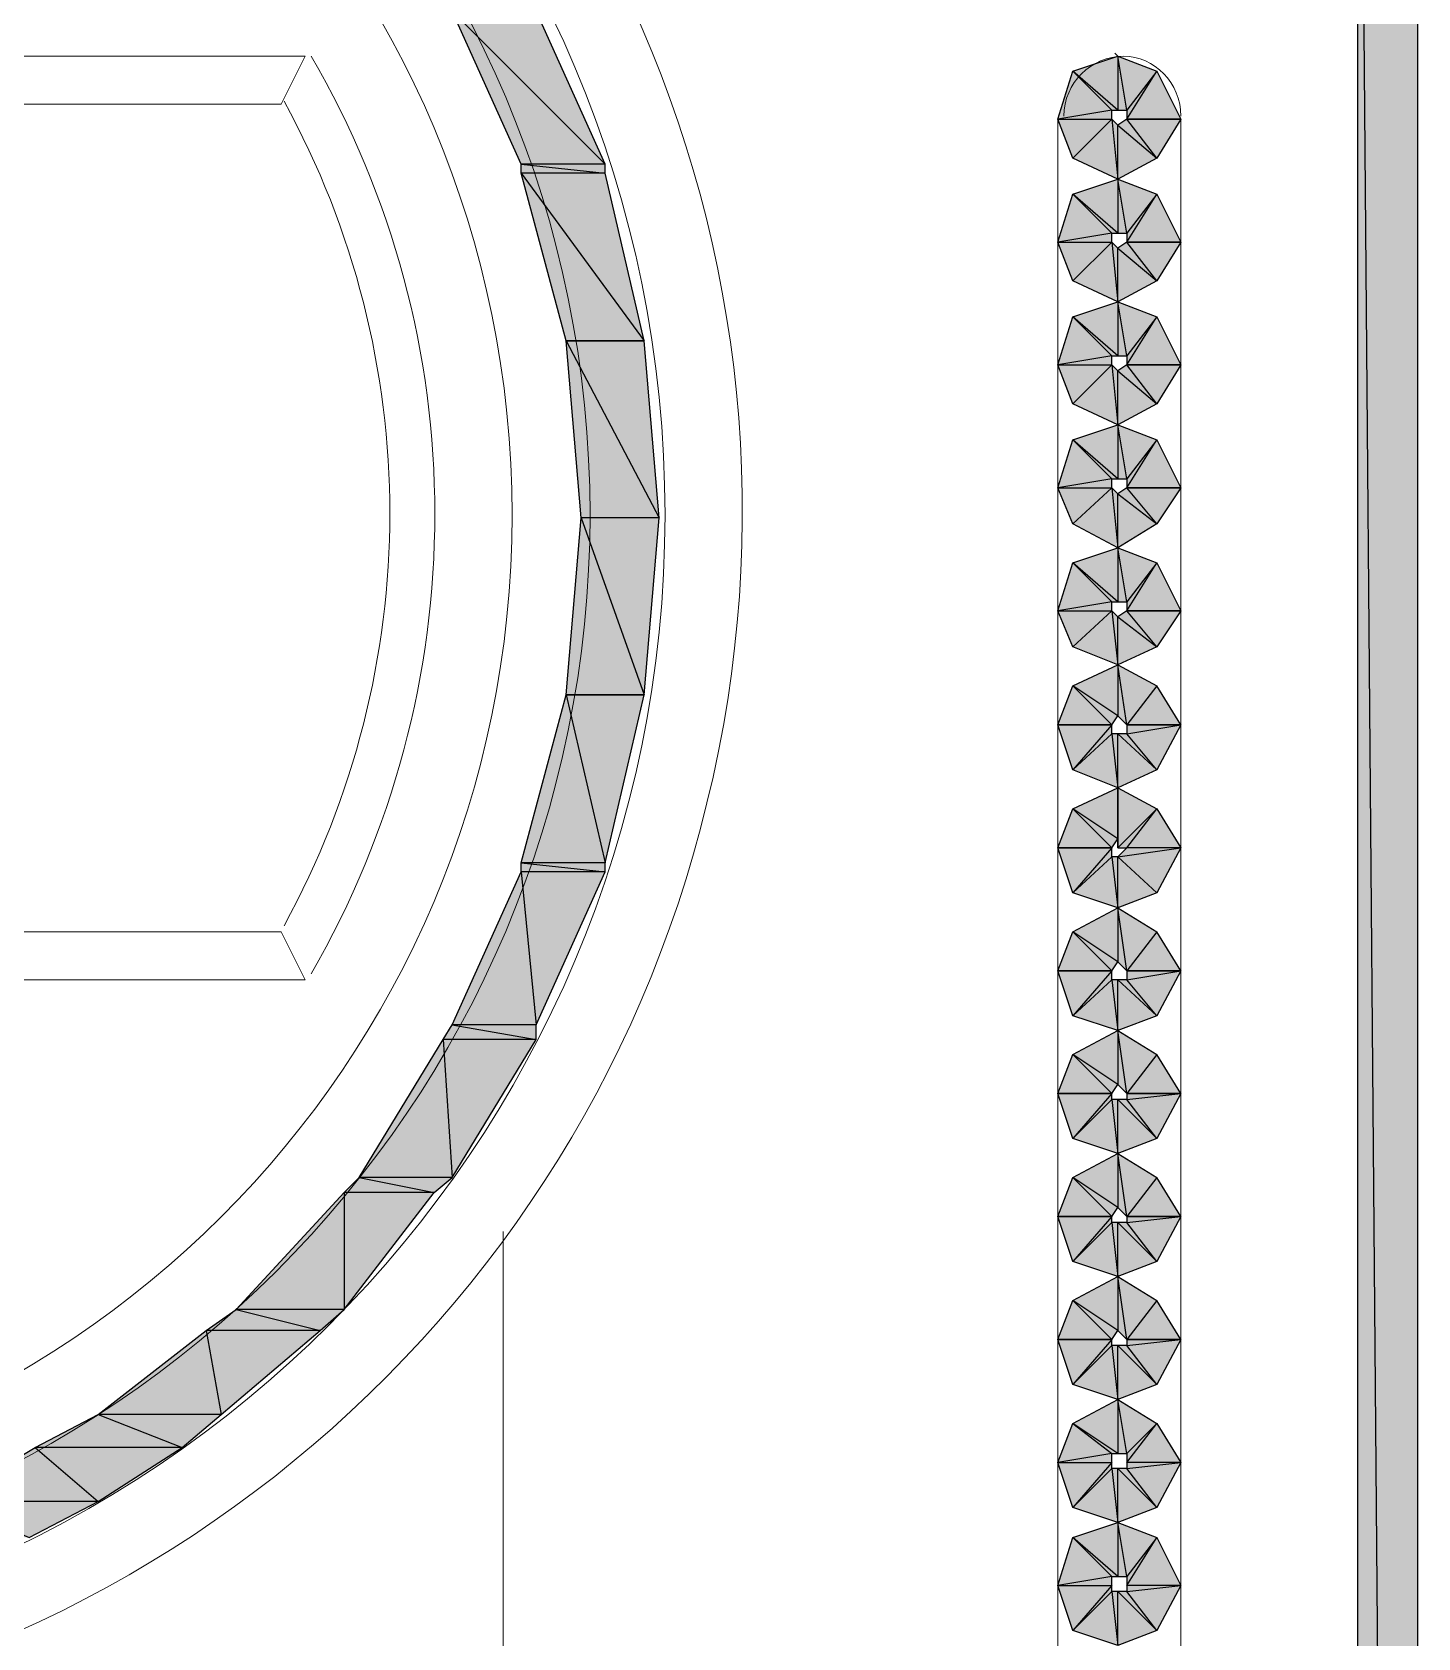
# Model space of a CAD drawing. Header units: millimetres. Extents: x 50 to 186, y -32 to 33.
# Drawn here: x 113.566 to 114.212, y -7.068 to -6.32 of the extents above; entities that cross this region are included whole.
import ezdxf

# ---------------------------------------------------------------- set-up
doc = ezdxf.new("R2010")
doc.units = ezdxf.units.MM
doc.layers.add('Prumada Eletrica', color=40, linetype='Continuous', lineweight=30)

msp = doc.modelspace()

# ---------------------------------------------------------------- hatches: boundary and pattern name
at = {"layer": 'Prumada Eletrica', "true_color": 0x000007}
h = msp.add_hatch(color=7, dxfattribs=at)
h.paths.add_polyline_path([(114.21171, -5.98433), (114.18378, -5.98433), (114.21171, -9.32817)])
h.paths.add_polyline_path([(114.18378, -5.98433), (114.21171, -9.32817), (114.18378, -9.32817)])
h = msp.add_hatch(color=7, dxfattribs=at)
h.paths.add_polyline_path([(113.80107, -6.30977), (113.76196, -6.30977), (113.83319, -6.38101)])
h.paths.add_polyline_path([(113.76196, -6.30977), (113.83319, -6.38101), (113.79408, -6.38101)])
h = msp.add_hatch(color=7, dxfattribs=at)
h.paths.add_polyline_path([(114.10137, -6.36006), (114.07623, -6.36006), (114.0902, -6.33771)])
h.paths.add_polyline_path([(114.07623, -6.36006), (114.0902, -6.33771), (114.07623, -6.35587)])
h.paths.add_polyline_path([(114.0902, -6.33771), (114.07623, -6.35587), (114.07204, -6.33073)])
h.paths.add_polyline_path([(114.07623, -6.35587), (114.07204, -6.33073), (114.07204, -6.35587)])
h.paths.add_polyline_path([(114.07204, -6.33073), (114.07204, -6.35587), (114.05109, -6.33771)])
h.paths.add_polyline_path([(114.07204, -6.35587), (114.05109, -6.33771), (114.06925, -6.35587)])
h.paths.add_polyline_path([(114.05109, -6.33771), (114.06925, -6.35587), (114.0441, -6.36006)])
h.paths.add_polyline_path([(114.06925, -6.35587), (114.0441, -6.36006), (114.06925, -6.36006)])
h.paths.add_polyline_path([(114.0441, -6.36006), (114.06925, -6.36006), (114.05109, -6.37822)])
h = msp.add_hatch(color=7, dxfattribs=at)
h.paths.add_polyline_path([(114.05109, -6.37822), (114.06925, -6.36006), (114.07204, -6.38799)])
h.paths.add_polyline_path([(114.06925, -6.36006), (114.07204, -6.38799), (114.07204, -6.36285)])
h.paths.add_polyline_path([(114.07204, -6.38799), (114.07204, -6.36285), (114.0902, -6.37822)])
h.paths.add_polyline_path([(114.07204, -6.36285), (114.0902, -6.37822), (114.07623, -6.36006)])
h.paths.add_polyline_path([(114.0902, -6.37822), (114.07623, -6.36006), (114.10137, -6.36006)])
h = msp.add_hatch(color=7, dxfattribs=at)
h.paths.add_polyline_path([(113.83319, -6.38101), (113.79408, -6.38101), (113.83319, -6.3852)])
h.paths.add_polyline_path([(113.79408, -6.38101), (113.83319, -6.3852), (113.79408, -6.3852)])
h = msp.add_hatch(color=7, dxfattribs=at)
h.paths.add_polyline_path([(113.83319, -6.3852), (113.79408, -6.3852), (113.85135, -6.46342)])
h.paths.add_polyline_path([(113.79408, -6.3852), (113.85135, -6.46342), (113.81504, -6.46342)])
h = msp.add_hatch(color=7, dxfattribs=at)
h.paths.add_polyline_path([(114.10137, -6.41732), (114.07623, -6.41732), (114.0902, -6.39498)])
h.paths.add_polyline_path([(114.07623, -6.41732), (114.0902, -6.39498), (114.07623, -6.41313)])
h.paths.add_polyline_path([(114.0902, -6.39498), (114.07623, -6.41313), (114.07204, -6.38799)])
h.paths.add_polyline_path([(114.07623, -6.41313), (114.07204, -6.38799), (114.07204, -6.41313)])
h.paths.add_polyline_path([(114.07204, -6.38799), (114.07204, -6.41313), (114.05109, -6.39498)])
h.paths.add_polyline_path([(114.07204, -6.41313), (114.05109, -6.39498), (114.06925, -6.41313)])
h.paths.add_polyline_path([(114.05109, -6.39498), (114.06925, -6.41313), (114.0441, -6.41732)])
h.paths.add_polyline_path([(114.06925, -6.41313), (114.0441, -6.41732), (114.06925, -6.41732)])
h.paths.add_polyline_path([(114.0441, -6.41732), (114.06925, -6.41732), (114.05109, -6.43548)])
h = msp.add_hatch(color=7, dxfattribs=at)
h.paths.add_polyline_path([(114.05109, -6.43548), (114.06925, -6.41732), (114.07204, -6.44526)])
h.paths.add_polyline_path([(114.06925, -6.41732), (114.07204, -6.44526), (114.07204, -6.42012)])
h.paths.add_polyline_path([(114.07204, -6.44526), (114.07204, -6.42012), (114.0902, -6.43548)])
h.paths.add_polyline_path([(114.07204, -6.42012), (114.0902, -6.43548), (114.07623, -6.41732)])
h.paths.add_polyline_path([(114.0902, -6.43548), (114.07623, -6.41732), (114.10137, -6.41732)])
h = msp.add_hatch(color=7, dxfattribs=at)
h.paths.add_polyline_path([(114.10137, -6.47459), (114.07623, -6.47459), (114.0902, -6.45224)])
h.paths.add_polyline_path([(114.07623, -6.47459), (114.0902, -6.45224), (114.07623, -6.4704)])
h.paths.add_polyline_path([(114.0902, -6.45224), (114.07623, -6.4704), (114.07204, -6.44526)])
h.paths.add_polyline_path([(114.07623, -6.4704), (114.07204, -6.44526), (114.07204, -6.4704)])
h.paths.add_polyline_path([(114.07204, -6.44526), (114.07204, -6.4704), (114.05109, -6.45224)])
h.paths.add_polyline_path([(114.07204, -6.4704), (114.05109, -6.45224), (114.06925, -6.4704)])
h.paths.add_polyline_path([(114.05109, -6.45224), (114.06925, -6.4704), (114.0441, -6.47459)])
h.paths.add_polyline_path([(114.06925, -6.4704), (114.0441, -6.47459), (114.06925, -6.47459)])
h.paths.add_polyline_path([(114.0441, -6.47459), (114.06925, -6.47459), (114.05109, -6.49275)])
h = msp.add_hatch(color=7, dxfattribs=at)
h.paths.add_polyline_path([(113.81504, -6.46342), (113.85135, -6.46342), (113.84995, -6.46342)])
h.paths.add_polyline_path([(113.85135, -6.46342), (113.84995, -6.46342), (113.81504, -6.46342)])
h = msp.add_hatch(color=7, dxfattribs=at)
h.paths.add_polyline_path([(113.85135, -6.46342), (113.81504, -6.46342), (113.85833, -6.54583)])
h.paths.add_polyline_path([(113.81504, -6.46342), (113.85833, -6.54583), (113.82202, -6.54583)])
h = msp.add_hatch(color=7, dxfattribs=at)
h.paths.add_polyline_path([(114.05109, -6.49275), (114.06925, -6.47459), (114.07204, -6.50253)])
h.paths.add_polyline_path([(114.06925, -6.47459), (114.07204, -6.50253), (114.07204, -6.47739)])
h.paths.add_polyline_path([(114.07204, -6.50253), (114.07204, -6.47739), (114.0902, -6.49275)])
h.paths.add_polyline_path([(114.07204, -6.47739), (114.0902, -6.49275), (114.07623, -6.47459)])
h.paths.add_polyline_path([(114.0902, -6.49275), (114.07623, -6.47459), (114.10137, -6.47459)])
h = msp.add_hatch(color=7, dxfattribs=at)
h.paths.add_polyline_path([(114.10137, -6.53186), (114.07623, -6.53186), (114.0902, -6.50951)])
h.paths.add_polyline_path([(114.07623, -6.53186), (114.0902, -6.50951), (114.07623, -6.52767)])
h.paths.add_polyline_path([(114.0902, -6.50951), (114.07623, -6.52767), (114.07204, -6.50253)])
h.paths.add_polyline_path([(114.07623, -6.52767), (114.07204, -6.50253), (114.07204, -6.52767)])
h.paths.add_polyline_path([(114.07204, -6.50253), (114.07204, -6.52767), (114.05109, -6.50951)])
h.paths.add_polyline_path([(114.07204, -6.52767), (114.05109, -6.50951), (114.06925, -6.52767)])
h.paths.add_polyline_path([(114.05109, -6.50951), (114.06925, -6.52767), (114.0441, -6.53186)])
h.paths.add_polyline_path([(114.06925, -6.52767), (114.0441, -6.53186), (114.06925, -6.53186)])
h.paths.add_polyline_path([(114.0441, -6.53186), (114.06925, -6.53186), (114.05109, -6.54862)])
h = msp.add_hatch(color=7, dxfattribs=at)
h.paths.add_polyline_path([(114.05109, -6.54862), (114.06925, -6.53186), (114.07204, -6.55979)])
h.paths.add_polyline_path([(114.06925, -6.53186), (114.07204, -6.55979), (114.07204, -6.53465)])
h.paths.add_polyline_path([(114.07204, -6.55979), (114.07204, -6.53465), (114.0902, -6.54862)])
h.paths.add_polyline_path([(114.07204, -6.53465), (114.0902, -6.54862), (114.07623, -6.53186)])
h.paths.add_polyline_path([(114.0902, -6.54862), (114.07623, -6.53186), (114.10137, -6.53186)])
h = msp.add_hatch(color=7, dxfattribs=at)
h.paths.add_polyline_path([(113.85833, -6.54583), (113.82202, -6.54583), (113.85135, -6.62823)])
h.paths.add_polyline_path([(113.82202, -6.54583), (113.85135, -6.62823), (113.81504, -6.62823)])
h = msp.add_hatch(color=7, dxfattribs=at)
h.paths.add_polyline_path([(114.10137, -6.58913), (114.07623, -6.58913), (114.0902, -6.56678)])
h.paths.add_polyline_path([(114.07623, -6.58913), (114.0902, -6.56678), (114.07623, -6.58494)])
h.paths.add_polyline_path([(114.0902, -6.56678), (114.07623, -6.58494), (114.07204, -6.55979)])
h.paths.add_polyline_path([(114.07623, -6.58494), (114.07204, -6.55979), (114.07204, -6.58494)])
h.paths.add_polyline_path([(114.07204, -6.55979), (114.07204, -6.58494), (114.05109, -6.56678)])
h.paths.add_polyline_path([(114.07204, -6.58494), (114.05109, -6.56678), (114.06925, -6.58494)])
h.paths.add_polyline_path([(114.05109, -6.56678), (114.06925, -6.58494), (114.0441, -6.58913)])
h.paths.add_polyline_path([(114.06925, -6.58494), (114.0441, -6.58913), (114.06925, -6.58913)])
h.paths.add_polyline_path([(114.0441, -6.58913), (114.06925, -6.58913), (114.05109, -6.60589)])
h = msp.add_hatch(color=7, dxfattribs=at)
h.paths.add_polyline_path([(114.05109, -6.60589), (114.06925, -6.58913), (114.07204, -6.61427)])
h.paths.add_polyline_path([(114.06925, -6.58913), (114.07204, -6.61427), (114.07204, -6.59192)])
h.paths.add_polyline_path([(114.07204, -6.61427), (114.07204, -6.59192), (114.0902, -6.60589)])
h.paths.add_polyline_path([(114.07204, -6.59192), (114.0902, -6.60589), (114.07623, -6.58913)])
h.paths.add_polyline_path([(114.0902, -6.60589), (114.07623, -6.58913), (114.10137, -6.58913)])
h = msp.add_hatch(color=7, dxfattribs=at)
h.paths.add_polyline_path([(114.10137, -6.6422), (114.0902, -6.62404), (114.07623, -6.6422)])
h.paths.add_polyline_path([(114.0902, -6.62404), (114.07623, -6.6422), (114.07204, -6.61427)])
h.paths.add_polyline_path([(114.07623, -6.6422), (114.07204, -6.61427), (114.07204, -6.63801)])
h.paths.add_polyline_path([(114.07204, -6.61427), (114.07204, -6.63801), (114.05109, -6.62404)])
h.paths.add_polyline_path([(114.07204, -6.63801), (114.05109, -6.62404), (114.06925, -6.6422)])
h.paths.add_polyline_path([(114.05109, -6.62404), (114.06925, -6.6422), (114.0441, -6.6422)])
h = msp.add_hatch(color=7, dxfattribs=at)
h.paths.add_polyline_path([(113.85135, -6.62823), (113.81504, -6.62823), (113.83319, -6.70645)])
h.paths.add_polyline_path([(113.81504, -6.62823), (113.83319, -6.70645), (113.79408, -6.70645)])
h = msp.add_hatch(color=7, dxfattribs=at)
h.paths.add_polyline_path([(113.81504, -6.62823), (113.85135, -6.62823), (113.84995, -6.62823)])
h.paths.add_polyline_path([(113.85135, -6.62823), (113.84995, -6.62823), (113.81504, -6.62823)])
h = msp.add_hatch(color=7, dxfattribs=at)
h.paths.add_polyline_path([(114.0441, -6.6422), (114.06925, -6.6422), (114.05109, -6.66315)])
h.paths.add_polyline_path([(114.06925, -6.6422), (114.05109, -6.66315), (114.06925, -6.64639)])
h.paths.add_polyline_path([(114.05109, -6.66315), (114.06925, -6.64639), (114.07204, -6.67153)])
h.paths.add_polyline_path([(114.06925, -6.64639), (114.07204, -6.67153), (114.07204, -6.64639)])
h.paths.add_polyline_path([(114.07204, -6.67153), (114.07204, -6.64639), (114.0902, -6.66315)])
h.paths.add_polyline_path([(114.07204, -6.64639), (114.0902, -6.66315), (114.07623, -6.64639)])
h.paths.add_polyline_path([(114.0902, -6.66315), (114.07623, -6.64639), (114.10137, -6.6422)])
h.paths.add_polyline_path([(114.07623, -6.64639), (114.10137, -6.6422), (114.07623, -6.6422)])
h = msp.add_hatch(color=7, dxfattribs=at)
h.paths.add_polyline_path([(114.10137, -6.69947), (114.07623, -6.69947), (114.0902, -6.68131)])
h.paths.add_polyline_path([(114.07623, -6.69947), (114.0902, -6.68131), (114.07204, -6.69947)])
h.paths.add_polyline_path([(114.0902, -6.68131), (114.07204, -6.69947), (114.07204, -6.67153)])
h.paths.add_polyline_path([(114.07204, -6.69947), (114.07204, -6.67153), (114.07204, -6.69528)])
h.paths.add_polyline_path([(114.07204, -6.67153), (114.07204, -6.69528), (114.05109, -6.68131)])
h.paths.add_polyline_path([(114.07204, -6.69528), (114.05109, -6.68131), (114.06925, -6.69947)])
h.paths.add_polyline_path([(114.05109, -6.68131), (114.06925, -6.69947), (114.0441, -6.69947)])
h = msp.add_hatch(color=7, dxfattribs=at)
h.paths.add_polyline_path([(114.0441, -6.69947), (114.06925, -6.69947), (114.05109, -6.72042)])
h.paths.add_polyline_path([(114.06925, -6.69947), (114.05109, -6.72042), (114.06925, -6.70366)])
h.paths.add_polyline_path([(114.05109, -6.72042), (114.06925, -6.70366), (114.07204, -6.7274)])
h.paths.add_polyline_path([(114.06925, -6.70366), (114.07204, -6.7274), (114.07204, -6.70366)])
h.paths.add_polyline_path([(114.07204, -6.7274), (114.07204, -6.70366), (114.0902, -6.72042)])
h = msp.add_hatch(color=7, dxfattribs=at)
h.paths.add_polyline_path([(114.0902, -6.72042), (114.07204, -6.70366), (114.10137, -6.69947)])
h.paths.add_polyline_path([(114.07204, -6.70366), (114.10137, -6.69947), (114.07623, -6.69947)])
h = msp.add_hatch(color=7, dxfattribs=at)
h.paths.add_polyline_path([(113.83319, -6.70645), (113.79408, -6.70645), (113.83319, -6.71064)])
h.paths.add_polyline_path([(113.79408, -6.70645), (113.83319, -6.71064), (113.79408, -6.71064)])
h = msp.add_hatch(color=7, dxfattribs=at)
h.paths.add_polyline_path([(113.83319, -6.71064), (113.79408, -6.71064), (113.80107, -6.78188)])
h.paths.add_polyline_path([(113.79408, -6.71064), (113.80107, -6.78188), (113.76196, -6.78188)])
h = msp.add_hatch(color=7, dxfattribs=at)
h.paths.add_polyline_path([(114.10137, -6.75674), (114.0902, -6.73858), (114.07623, -6.75674)])
h.paths.add_polyline_path([(114.0902, -6.73858), (114.07623, -6.75674), (114.07204, -6.7274)])
h.paths.add_polyline_path([(114.07623, -6.75674), (114.07204, -6.7274), (114.07204, -6.75255)])
h.paths.add_polyline_path([(114.07204, -6.7274), (114.07204, -6.75255), (114.05109, -6.73858)])
h.paths.add_polyline_path([(114.07204, -6.75255), (114.05109, -6.73858), (114.06925, -6.75674)])
h.paths.add_polyline_path([(114.05109, -6.73858), (114.06925, -6.75674), (114.0441, -6.75674)])
h = msp.add_hatch(color=7, dxfattribs=at)
h.paths.add_polyline_path([(114.0441, -6.75674), (114.06925, -6.75674), (114.05109, -6.77769)])
h.paths.add_polyline_path([(114.06925, -6.75674), (114.05109, -6.77769), (114.06925, -6.76093)])
h.paths.add_polyline_path([(114.05109, -6.77769), (114.06925, -6.76093), (114.07204, -6.78467)])
h.paths.add_polyline_path([(114.06925, -6.76093), (114.07204, -6.78467), (114.07204, -6.76093)])
h.paths.add_polyline_path([(114.07204, -6.78467), (114.07204, -6.76093), (114.0902, -6.77769)])
h.paths.add_polyline_path([(114.07204, -6.76093), (114.0902, -6.77769), (114.07623, -6.76093)])
h.paths.add_polyline_path([(114.0902, -6.77769), (114.07623, -6.76093), (114.10137, -6.75674)])
h.paths.add_polyline_path([(114.07623, -6.76093), (114.10137, -6.75674), (114.07623, -6.75674)])
h = msp.add_hatch(color=7, dxfattribs=at)
h.paths.add_polyline_path([(113.80107, -6.78188), (113.76196, -6.78188), (113.80107, -6.78886)])
h.paths.add_polyline_path([(113.76196, -6.78188), (113.80107, -6.78886), (113.75777, -6.78886)])
h = msp.add_hatch(color=7, dxfattribs=at)
h.paths.add_polyline_path([(113.80107, -6.78886), (113.75777, -6.78886), (113.76196, -6.85311)])
h.paths.add_polyline_path([(113.75777, -6.78886), (113.76196, -6.85311), (113.71866, -6.85311)])
h = msp.add_hatch(color=7, dxfattribs=at)
h.paths.add_polyline_path([(114.10137, -6.814), (114.0902, -6.79585), (114.07623, -6.814)])
h.paths.add_polyline_path([(114.0902, -6.79585), (114.07623, -6.814), (114.07204, -6.78467)])
h.paths.add_polyline_path([(114.07623, -6.814), (114.07204, -6.78467), (114.07204, -6.80981)])
h.paths.add_polyline_path([(114.07204, -6.78467), (114.07204, -6.80981), (114.05109, -6.79585)])
h.paths.add_polyline_path([(114.07204, -6.80981), (114.05109, -6.79585), (114.06925, -6.814)])
h.paths.add_polyline_path([(114.05109, -6.79585), (114.06925, -6.814), (114.0441, -6.814)])
h = msp.add_hatch(color=7, dxfattribs=at)
h.paths.add_polyline_path([(114.0441, -6.814), (114.06925, -6.814), (114.05109, -6.83496)])
h.paths.add_polyline_path([(114.06925, -6.814), (114.05109, -6.83496), (114.06925, -6.8168)])
h.paths.add_polyline_path([(114.05109, -6.83496), (114.06925, -6.8168), (114.07204, -6.84194)])
h.paths.add_polyline_path([(114.06925, -6.8168), (114.07204, -6.84194), (114.07204, -6.8168)])
h.paths.add_polyline_path([(114.07204, -6.84194), (114.07204, -6.8168), (114.0902, -6.83496)])
h.paths.add_polyline_path([(114.07204, -6.8168), (114.0902, -6.83496), (114.07623, -6.8168)])
h.paths.add_polyline_path([(114.0902, -6.83496), (114.07623, -6.8168), (114.10137, -6.814)])
h.paths.add_polyline_path([(114.07623, -6.8168), (114.10137, -6.814), (114.07623, -6.814)])
h = msp.add_hatch(color=7, dxfattribs=at)
h.paths.add_polyline_path([(114.10137, -6.87127), (114.0902, -6.85311), (114.07623, -6.87127)])
h.paths.add_polyline_path([(114.0902, -6.85311), (114.07623, -6.87127), (114.07204, -6.84194)])
h.paths.add_polyline_path([(114.07623, -6.87127), (114.07204, -6.84194), (114.07204, -6.86708)])
h.paths.add_polyline_path([(114.07204, -6.84194), (114.07204, -6.86708), (114.05109, -6.85311)])
h.paths.add_polyline_path([(114.07204, -6.86708), (114.05109, -6.85311), (114.06925, -6.87127)])
h.paths.add_polyline_path([(114.05109, -6.85311), (114.06925, -6.87127), (114.0441, -6.87127)])
h = msp.add_hatch(color=7, dxfattribs=at)
h.paths.add_polyline_path([(113.76196, -6.85311), (113.71866, -6.85311), (113.75358, -6.8601)])
h.paths.add_polyline_path([(113.71866, -6.85311), (113.75358, -6.8601), (113.71168, -6.8601)])
h = msp.add_hatch(color=7, dxfattribs=at)
h.paths.add_polyline_path([(113.75358, -6.8601), (113.71168, -6.8601), (113.71168, -6.91457)])
h.paths.add_polyline_path([(113.71168, -6.8601), (113.71168, -6.91457), (113.66139, -6.91457)])
h = msp.add_hatch(color=7, dxfattribs=at)
h.paths.add_polyline_path([(114.0441, -6.87127), (114.06925, -6.87127), (114.05109, -6.89222)])
h.paths.add_polyline_path([(114.06925, -6.87127), (114.05109, -6.89222), (114.06925, -6.87406)])
h.paths.add_polyline_path([(114.05109, -6.89222), (114.06925, -6.87406), (114.07204, -6.89921)])
h.paths.add_polyline_path([(114.06925, -6.87406), (114.07204, -6.89921), (114.07204, -6.87406)])
h.paths.add_polyline_path([(114.07204, -6.89921), (114.07204, -6.87406), (114.0902, -6.89222)])
h.paths.add_polyline_path([(114.07204, -6.87406), (114.0902, -6.89222), (114.07623, -6.87406)])
h.paths.add_polyline_path([(114.0902, -6.89222), (114.07623, -6.87406), (114.10137, -6.87127)])
h.paths.add_polyline_path([(114.07623, -6.87406), (114.10137, -6.87127), (114.07623, -6.87127)])
h = msp.add_hatch(color=7, dxfattribs=at)
h.paths.add_polyline_path([(114.10137, -6.92854), (114.0902, -6.91038), (114.07623, -6.92854)])
h.paths.add_polyline_path([(114.0902, -6.91038), (114.07623, -6.92854), (114.07204, -6.89921)])
h.paths.add_polyline_path([(114.07623, -6.92854), (114.07204, -6.89921), (114.07204, -6.92435)])
h.paths.add_polyline_path([(114.07204, -6.89921), (114.07204, -6.92435), (114.05109, -6.91038)])
h.paths.add_polyline_path([(114.07204, -6.92435), (114.05109, -6.91038), (114.06925, -6.92854)])
h.paths.add_polyline_path([(114.05109, -6.91038), (114.06925, -6.92854), (114.0441, -6.92854)])
h = msp.add_hatch(color=7, dxfattribs=at)
h.paths.add_polyline_path([(113.71168, -6.91457), (113.66139, -6.91457), (113.7005, -6.92435)])
h.paths.add_polyline_path([(113.66139, -6.91457), (113.7005, -6.92435), (113.64742, -6.92435)])
h = msp.add_hatch(color=7, dxfattribs=at)
h.paths.add_polyline_path([(113.7005, -6.92435), (113.64742, -6.92435), (113.65441, -6.96346)])
h.paths.add_polyline_path([(113.64742, -6.92435), (113.65441, -6.96346), (113.59714, -6.96346)])
h = msp.add_hatch(color=7, dxfattribs=at)
h.paths.add_polyline_path([(114.0441, -6.92854), (114.06925, -6.92854), (114.05109, -6.94949)])
h.paths.add_polyline_path([(114.06925, -6.92854), (114.05109, -6.94949), (114.06925, -6.93133)])
h.paths.add_polyline_path([(114.05109, -6.94949), (114.06925, -6.93133), (114.07204, -6.95647)])
h.paths.add_polyline_path([(114.06925, -6.93133), (114.07204, -6.95647), (114.07204, -6.93133)])
h.paths.add_polyline_path([(114.07204, -6.95647), (114.07204, -6.93133), (114.0902, -6.94949)])
h.paths.add_polyline_path([(114.07204, -6.93133), (114.0902, -6.94949), (114.07623, -6.93133)])
h.paths.add_polyline_path([(114.0902, -6.94949), (114.07623, -6.93133), (114.10137, -6.92854)])
h.paths.add_polyline_path([(114.07623, -6.93133), (114.10137, -6.92854), (114.07623, -6.92854)])
h = msp.add_hatch(color=7, dxfattribs=at)
h.paths.add_polyline_path([(113.65441, -6.96346), (113.59714, -6.96346), (113.63625, -6.97882)])
h.paths.add_polyline_path([(113.59714, -6.96346), (113.63625, -6.97882), (113.56781, -6.97882)])
h = msp.add_hatch(color=7, dxfattribs=at)
h.paths.add_polyline_path([(114.0902, -7.00676), (114.07623, -6.9886), (114.10137, -6.98581)])
h.paths.add_polyline_path([(114.07623, -6.9886), (114.10137, -6.98581), (114.07623, -6.98581)])
h.paths.add_polyline_path([(114.10137, -6.98581), (114.07623, -6.98581), (114.0902, -6.96765)])
h.paths.add_polyline_path([(114.07623, -6.98581), (114.0902, -6.96765), (114.07623, -6.98161)])
h.paths.add_polyline_path([(114.0902, -6.96765), (114.07623, -6.98161), (114.07204, -6.95647)])
h.paths.add_polyline_path([(114.07623, -6.98161), (114.07204, -6.95647), (114.07204, -6.98161)])
h.paths.add_polyline_path([(114.07204, -6.95647), (114.07204, -6.98161), (114.05109, -6.96765)])
h.paths.add_polyline_path([(114.07204, -6.98161), (114.05109, -6.96765), (114.06925, -6.98161)])
h.paths.add_polyline_path([(114.05109, -6.96765), (114.06925, -6.98161), (114.0441, -6.98581)])
h.paths.add_polyline_path([(114.06925, -6.98161), (114.0441, -6.98581), (114.06925, -6.98581)])
h.paths.add_polyline_path([(114.0441, -6.98581), (114.06925, -6.98581), (114.05109, -7.00676)])
h.paths.add_polyline_path([(114.06925, -6.98581), (114.05109, -7.00676), (114.06925, -6.9886)])
h.paths.add_polyline_path([(114.05109, -7.00676), (114.06925, -6.9886), (114.07204, -7.01374)])
h.paths.add_polyline_path([(114.06925, -6.9886), (114.07204, -7.01374), (114.07204, -6.9886)])
h.paths.add_polyline_path([(114.07204, -7.01374), (114.07204, -6.9886), (114.0902, -7.00676)])
h.paths.add_polyline_path([(114.07204, -6.9886), (114.0902, -7.00676), (114.07623, -6.9886)])
h = msp.add_hatch(color=7, dxfattribs=at)
h.paths.add_polyline_path([(113.63625, -6.97882), (113.56781, -6.97882), (113.59714, -7.00396)])
h.paths.add_polyline_path([(113.56781, -6.97882), (113.59714, -7.00396), (113.52591, -7.00396)])
h = msp.add_hatch(color=7, dxfattribs=at)
h.paths.add_polyline_path([(113.59714, -7.00396), (113.52591, -7.00396), (113.56502, -7.02072)])
h.paths.add_polyline_path([(113.52591, -7.00396), (113.56502, -7.02072), (113.46864, -7.02072)])
h = msp.add_hatch(color=7, dxfattribs=at)
h.paths.add_polyline_path([(114.0902, -7.06402), (114.07623, -7.04587), (114.10137, -7.04307)])
h.paths.add_polyline_path([(114.07623, -7.04587), (114.10137, -7.04307), (114.07623, -7.04307)])
h.paths.add_polyline_path([(114.10137, -7.04307), (114.07623, -7.04307), (114.0902, -7.02072)])
h.paths.add_polyline_path([(114.07623, -7.04307), (114.0902, -7.02072), (114.07623, -7.03888)])
h.paths.add_polyline_path([(114.0902, -7.02072), (114.07623, -7.03888), (114.07204, -7.01374)])
h.paths.add_polyline_path([(114.07623, -7.03888), (114.07204, -7.01374), (114.07204, -7.03888)])
h.paths.add_polyline_path([(114.07204, -7.01374), (114.07204, -7.03888), (114.05109, -7.02072)])
h.paths.add_polyline_path([(114.07204, -7.03888), (114.05109, -7.02072), (114.06925, -7.03888)])
h.paths.add_polyline_path([(114.05109, -7.02072), (114.06925, -7.03888), (114.0441, -7.04307)])
h.paths.add_polyline_path([(114.06925, -7.03888), (114.0441, -7.04307), (114.06925, -7.04307)])
h.paths.add_polyline_path([(114.0441, -7.04307), (114.06925, -7.04307), (114.05109, -7.06402)])
h.paths.add_polyline_path([(114.06925, -7.04307), (114.05109, -7.06402), (114.06925, -7.04587)])
h.paths.add_polyline_path([(114.05109, -7.06402), (114.06925, -7.04587), (114.07204, -7.07101)])
h.paths.add_polyline_path([(114.06925, -7.04587), (114.07204, -7.07101), (114.07204, -7.04587)])
h.paths.add_polyline_path([(114.07204, -7.07101), (114.07204, -7.04587), (114.0902, -7.06402)])
h.paths.add_polyline_path([(114.07204, -7.04587), (114.0902, -7.06402), (114.07623, -7.04587)])

# ---------------------------------------------------------------- linework, layer by layer
at = {"layer": 'Prumada Eletrica', "color": 7, "linetype": 'Continuous', "lineweight": 20, "true_color": 0x000007}
for points in [[(112.46297, -5.76224), (114.18378, -5.76224), (114.18378, -9.32817), (112.45599, -9.32817), (112.45459, -9.32677), (112.39174, -9.32817)], [(114.18378, -9.32817), (114.21171, -9.32817), (114.21171, -5.98433)], [(112.95324, -6.33073), (113.69352, -6.33073), (113.69352, -6.33073)], [(113.68234, -6.35307), (113.69352, -6.33073), (113.69352, -6.33073)], [(114.07204, -6.33073), (114.07064, -6.32933), (114.07064, -6.32933)], [(112.96441, -6.35307), (113.68234, -6.35307), (113.68234, -6.35307)], [(114.0441, -6.36006), (114.0441, -7.26795), (114.0441, -7.26795)], [(114.10137, -7.26795), (114.10137, -6.36006), (114.10137, -6.36006)], [(113.68234, -6.73858), (112.96441, -6.73858), (112.96441, -6.73858)], [(113.68234, -6.73858), (113.69352, -6.76093), (113.69352, -6.76093)], [(113.69352, -6.76093), (112.95324, -6.76093), (112.95324, -6.76093)], [(113.7857, -7.22186), (113.7857, -6.87825), (113.7857, -6.87825)]]:
    msp.add_lwpolyline(points, dxfattribs=at)
at = {"layer": 'Prumada Eletrica', "color": 7, "linetype": 'Continuous', "lineweight": -2, "true_color": 0x000007}
for points in [[(114.21171, -5.98433), (114.18378, -5.98433), (114.21171, -9.32817)], [(114.18378, -5.98433), (114.21171, -9.32817), (114.18378, -9.32817)], [(113.80107, -6.30977), (113.76196, -6.30977), (113.83319, -6.38101)], [(113.76196, -6.30977), (113.83319, -6.38101), (113.79408, -6.38101)], [(114.07204, -6.33073), (114.07204, -6.35587), (114.05109, -6.33771)], [(114.0902, -6.33771), (114.07623, -6.35587), (114.07204, -6.33073)], [(114.07623, -6.35587), (114.07204, -6.33073), (114.07204, -6.35587)], [(114.05109, -6.33771), (114.06925, -6.35587), (114.0441, -6.36006)], [(114.07204, -6.35587), (114.05109, -6.33771), (114.06925, -6.35587)], [(114.10137, -6.36006), (114.07623, -6.36006), (114.0902, -6.33771)], [(114.07623, -6.36006), (114.0902, -6.33771), (114.07623, -6.35587)], [(114.06925, -6.35587), (114.0441, -6.36006), (114.06925, -6.36006)], [(114.0441, -6.36006), (114.06925, -6.36006), (114.05109, -6.37822)], [(114.05109, -6.37822), (114.06925, -6.36006), (114.07204, -6.38799)], [(114.06925, -6.36006), (114.07204, -6.38799), (114.07204, -6.36285)], [(114.07204, -6.36285), (114.0902, -6.37822), (114.07623, -6.36006)], [(114.07204, -6.38799), (114.07204, -6.36285), (114.0902, -6.37822)], [(114.0902, -6.37822), (114.07623, -6.36006), (114.10137, -6.36006)], [(113.83319, -6.38101), (113.79408, -6.38101), (113.83319, -6.3852)], [(113.79408, -6.38101), (113.83319, -6.3852), (113.79408, -6.3852)], [(113.83319, -6.3852), (113.79408, -6.3852), (113.85135, -6.46342)], [(113.79408, -6.3852), (113.85135, -6.46342), (113.81504, -6.46342)], [(114.05109, -6.39498), (114.06925, -6.41313), (114.0441, -6.41732)], [(114.07204, -6.38799), (114.07204, -6.41313), (114.05109, -6.39498)], [(114.07204, -6.41313), (114.05109, -6.39498), (114.06925, -6.41313)], [(114.0902, -6.39498), (114.07623, -6.41313), (114.07204, -6.38799)], [(114.07623, -6.41313), (114.07204, -6.38799), (114.07204, -6.41313)], [(114.10137, -6.41732), (114.07623, -6.41732), (114.0902, -6.39498)], [(114.07623, -6.41732), (114.0902, -6.39498), (114.07623, -6.41313)], [(114.06925, -6.41313), (114.0441, -6.41732), (114.06925, -6.41732)], [(114.0441, -6.41732), (114.06925, -6.41732), (114.05109, -6.43548)], [(114.05109, -6.43548), (114.06925, -6.41732), (114.07204, -6.44526)], [(114.06925, -6.41732), (114.07204, -6.44526), (114.07204, -6.42012)], [(114.07204, -6.42012), (114.0902, -6.43548), (114.07623, -6.41732)], [(114.0902, -6.43548), (114.07623, -6.41732), (114.10137, -6.41732)], [(114.07204, -6.44526), (114.07204, -6.42012), (114.0902, -6.43548)], [(114.07204, -6.44526), (114.07204, -6.4704), (114.05109, -6.45224)], [(114.0902, -6.45224), (114.07623, -6.4704), (114.07204, -6.44526)], [(114.07623, -6.4704), (114.07204, -6.44526), (114.07204, -6.4704)], [(114.05109, -6.45224), (114.06925, -6.4704), (114.0441, -6.47459)], [(114.07204, -6.4704), (114.05109, -6.45224), (114.06925, -6.4704)], [(114.10137, -6.47459), (114.07623, -6.47459), (114.0902, -6.45224)], [(114.07623, -6.47459), (114.0902, -6.45224), (114.07623, -6.4704)], [(113.81504, -6.46342), (113.85135, -6.46342), (113.84995, -6.46342)], [(113.85135, -6.46342), (113.84995, -6.46342), (113.81504, -6.46342)], [(113.85135, -6.46342), (113.81504, -6.46342), (113.85833, -6.54583)], [(113.81504, -6.46342), (113.85833, -6.54583), (113.82202, -6.54583)], [(114.06925, -6.4704), (114.0441, -6.47459), (114.06925, -6.47459)], [(114.0441, -6.47459), (114.06925, -6.47459), (114.05109, -6.49275)], [(114.05109, -6.49275), (114.06925, -6.47459), (114.07204, -6.50253)], [(114.06925, -6.47459), (114.07204, -6.50253), (114.07204, -6.47739)], [(114.07204, -6.47739), (114.0902, -6.49275), (114.07623, -6.47459)], [(114.0902, -6.49275), (114.07623, -6.47459), (114.10137, -6.47459)], [(114.07204, -6.50253), (114.07204, -6.47739), (114.0902, -6.49275)], [(114.07204, -6.50253), (114.07204, -6.52767), (114.05109, -6.50951)], [(114.0902, -6.50951), (114.07623, -6.52767), (114.07204, -6.50253)], [(114.07623, -6.52767), (114.07204, -6.50253), (114.07204, -6.52767)], [(114.05109, -6.50951), (114.06925, -6.52767), (114.0441, -6.53186)], [(114.07204, -6.52767), (114.05109, -6.50951), (114.06925, -6.52767)], [(114.10137, -6.53186), (114.07623, -6.53186), (114.0902, -6.50951)], [(114.07623, -6.53186), (114.0902, -6.50951), (114.07623, -6.52767)], [(114.06925, -6.52767), (114.0441, -6.53186), (114.06925, -6.53186)], [(114.0441, -6.53186), (114.06925, -6.53186), (114.05109, -6.54862)], [(114.05109, -6.54862), (114.06925, -6.53186), (114.07204, -6.55979)], [(114.06925, -6.53186), (114.07204, -6.55979), (114.07204, -6.53465)], [(114.07204, -6.53465), (114.0902, -6.54862), (114.07623, -6.53186)], [(114.07204, -6.55979), (114.07204, -6.53465), (114.0902, -6.54862)], [(114.0902, -6.54862), (114.07623, -6.53186), (114.10137, -6.53186)], [(113.82202, -6.54583), (113.85135, -6.62823), (113.81504, -6.62823)], [(113.85833, -6.54583), (113.82202, -6.54583), (113.85135, -6.62823)], [(114.05109, -6.56678), (114.06925, -6.58494), (114.0441, -6.58913)], [(114.07204, -6.55979), (114.07204, -6.58494), (114.05109, -6.56678)], [(114.07204, -6.58494), (114.05109, -6.56678), (114.06925, -6.58494)], [(114.0902, -6.56678), (114.07623, -6.58494), (114.07204, -6.55979)], [(114.07623, -6.58494), (114.07204, -6.55979), (114.07204, -6.58494)], [(114.10137, -6.58913), (114.07623, -6.58913), (114.0902, -6.56678)], [(114.07623, -6.58913), (114.0902, -6.56678), (114.07623, -6.58494)], [(114.06925, -6.58494), (114.0441, -6.58913), (114.06925, -6.58913)], [(114.0441, -6.58913), (114.06925, -6.58913), (114.05109, -6.60589)], [(114.05109, -6.60589), (114.06925, -6.58913), (114.07204, -6.61427)], [(114.06925, -6.58913), (114.07204, -6.61427), (114.07204, -6.59192)], [(114.07204, -6.59192), (114.0902, -6.60589), (114.07623, -6.58913)], [(114.0902, -6.60589), (114.07623, -6.58913), (114.10137, -6.58913)], [(114.07204, -6.61427), (114.07204, -6.59192), (114.0902, -6.60589)], [(114.07204, -6.61427), (114.07204, -6.63801), (114.05109, -6.62404)], [(114.0902, -6.62404), (114.07623, -6.6422), (114.07204, -6.61427)], [(114.07623, -6.6422), (114.07204, -6.61427), (114.07204, -6.63801)], [(114.05109, -6.62404), (114.06925, -6.6422), (114.0441, -6.6422)], [(114.07204, -6.63801), (114.05109, -6.62404), (114.06925, -6.6422)], [(114.10137, -6.6422), (114.0902, -6.62404), (114.07623, -6.6422)], [(113.81504, -6.62823), (113.83319, -6.70645), (113.79408, -6.70645)], [(113.81504, -6.62823), (113.85135, -6.62823), (113.84995, -6.62823)], [(113.85135, -6.62823), (113.84995, -6.62823), (113.81504, -6.62823)], [(113.85135, -6.62823), (113.81504, -6.62823), (113.83319, -6.70645)], [(114.0441, -6.6422), (114.06925, -6.6422), (114.05109, -6.66315)], [(114.06925, -6.6422), (114.05109, -6.66315), (114.06925, -6.64639)], [(114.05109, -6.66315), (114.06925, -6.64639), (114.07204, -6.67153)], [(114.06925, -6.64639), (114.07204, -6.67153), (114.07204, -6.64639)], [(114.07204, -6.67153), (114.07204, -6.64639), (114.0902, -6.66315)], [(114.07204, -6.64639), (114.0902, -6.66315), (114.07623, -6.64639)], [(114.0902, -6.66315), (114.07623, -6.64639), (114.10137, -6.6422)], [(114.07623, -6.64639), (114.10137, -6.6422), (114.07623, -6.6422)], [(114.07204, -6.67153), (114.07204, -6.69528), (114.05109, -6.68131)], [(114.0902, -6.68131), (114.07204, -6.69947), (114.07204, -6.67153)], [(114.07204, -6.69947), (114.07204, -6.67153), (114.07204, -6.69528)], [(114.05109, -6.68131), (114.06925, -6.69947), (114.0441, -6.69947)], [(114.07204, -6.69528), (114.05109, -6.68131), (114.06925, -6.69947)], [(114.07623, -6.69947), (114.0902, -6.68131), (114.07204, -6.69947)], [(114.10137, -6.69947), (114.07623, -6.69947), (114.0902, -6.68131)], [(114.0441, -6.69947), (114.06925, -6.69947), (114.05109, -6.72042)], [(114.06925, -6.69947), (114.05109, -6.72042), (114.06925, -6.70366)], [(114.0902, -6.72042), (114.07204, -6.70366), (114.10137, -6.69947)], [(114.07204, -6.70366), (114.10137, -6.69947), (114.07623, -6.69947)], [(113.83319, -6.70645), (113.79408, -6.70645), (113.83319, -6.71064)], [(113.79408, -6.70645), (113.83319, -6.71064), (113.79408, -6.71064)], [(114.05109, -6.72042), (114.06925, -6.70366), (114.07204, -6.7274)], [(114.06925, -6.70366), (114.07204, -6.7274), (114.07204, -6.70366)], [(114.07204, -6.7274), (114.07204, -6.70366), (114.0902, -6.72042)], [(113.79408, -6.71064), (113.80107, -6.78188), (113.76196, -6.78188)], [(113.83319, -6.71064), (113.79408, -6.71064), (113.80107, -6.78188)], [(114.07204, -6.7274), (114.07204, -6.75255), (114.05109, -6.73858)], [(114.0902, -6.73858), (114.07623, -6.75674), (114.07204, -6.7274)], [(114.07623, -6.75674), (114.07204, -6.7274), (114.07204, -6.75255)], [(114.05109, -6.73858), (114.06925, -6.75674), (114.0441, -6.75674)], [(114.07204, -6.75255), (114.05109, -6.73858), (114.06925, -6.75674)], [(114.10137, -6.75674), (114.0902, -6.73858), (114.07623, -6.75674)], [(114.0441, -6.75674), (114.06925, -6.75674), (114.05109, -6.77769)], [(114.06925, -6.75674), (114.05109, -6.77769), (114.06925, -6.76093)], [(114.05109, -6.77769), (114.06925, -6.76093), (114.07204, -6.78467)], [(114.06925, -6.76093), (114.07204, -6.78467), (114.07204, -6.76093)], [(114.07204, -6.78467), (114.07204, -6.76093), (114.0902, -6.77769)], [(114.07204, -6.76093), (114.0902, -6.77769), (114.07623, -6.76093)], [(114.0902, -6.77769), (114.07623, -6.76093), (114.10137, -6.75674)], [(114.07623, -6.76093), (114.10137, -6.75674), (114.07623, -6.75674)], [(113.76196, -6.78188), (113.80107, -6.78886), (113.75777, -6.78886)], [(113.80107, -6.78188), (113.76196, -6.78188), (113.80107, -6.78886)], [(113.75777, -6.78886), (113.76196, -6.85311), (113.71866, -6.85311)], [(113.80107, -6.78886), (113.75777, -6.78886), (113.76196, -6.85311)], [(114.07204, -6.78467), (114.07204, -6.80981), (114.05109, -6.79585)], [(114.0902, -6.79585), (114.07623, -6.814), (114.07204, -6.78467)], [(114.07623, -6.814), (114.07204, -6.78467), (114.07204, -6.80981)], [(114.05109, -6.79585), (114.06925, -6.814), (114.0441, -6.814)], [(114.07204, -6.80981), (114.05109, -6.79585), (114.06925, -6.814)], [(114.10137, -6.814), (114.0902, -6.79585), (114.07623, -6.814)], [(114.0441, -6.814), (114.06925, -6.814), (114.05109, -6.83496)], [(114.06925, -6.814), (114.05109, -6.83496), (114.06925, -6.8168)], [(114.05109, -6.83496), (114.06925, -6.8168), (114.07204, -6.84194)], [(114.06925, -6.8168), (114.07204, -6.84194), (114.07204, -6.8168)], [(114.07204, -6.84194), (114.07204, -6.8168), (114.0902, -6.83496)], [(114.07204, -6.8168), (114.0902, -6.83496), (114.07623, -6.8168)], [(114.0902, -6.83496), (114.07623, -6.8168), (114.10137, -6.814)], [(114.07623, -6.8168), (114.10137, -6.814), (114.07623, -6.814)], [(114.07204, -6.84194), (114.07204, -6.86708), (114.05109, -6.85311)], [(114.0902, -6.85311), (114.07623, -6.87127), (114.07204, -6.84194)], [(114.07623, -6.87127), (114.07204, -6.84194), (114.07204, -6.86708)], [(113.71866, -6.85311), (113.75358, -6.8601), (113.71168, -6.8601)], [(113.76196, -6.85311), (113.71866, -6.85311), (113.75358, -6.8601)], [(114.05109, -6.85311), (114.06925, -6.87127), (114.0441, -6.87127)], [(114.07204, -6.86708), (114.05109, -6.85311), (114.06925, -6.87127)], [(114.10137, -6.87127), (114.0902, -6.85311), (114.07623, -6.87127)], [(113.71168, -6.8601), (113.71168, -6.91457), (113.66139, -6.91457)], [(113.75358, -6.8601), (113.71168, -6.8601), (113.71168, -6.91457)], [(114.0441, -6.87127), (114.06925, -6.87127), (114.05109, -6.89222)], [(114.06925, -6.87127), (114.05109, -6.89222), (114.06925, -6.87406)], [(114.0902, -6.89222), (114.07623, -6.87406), (114.10137, -6.87127)], [(114.07623, -6.87406), (114.10137, -6.87127), (114.07623, -6.87127)], [(114.05109, -6.89222), (114.06925, -6.87406), (114.07204, -6.89921)], [(114.06925, -6.87406), (114.07204, -6.89921), (114.07204, -6.87406)], [(114.07204, -6.89921), (114.07204, -6.87406), (114.0902, -6.89222)], [(114.07204, -6.87406), (114.0902, -6.89222), (114.07623, -6.87406)], [(114.07204, -6.89921), (114.07204, -6.92435), (114.05109, -6.91038)], [(114.0902, -6.91038), (114.07623, -6.92854), (114.07204, -6.89921)], [(114.07623, -6.92854), (114.07204, -6.89921), (114.07204, -6.92435)], [(114.05109, -6.91038), (114.06925, -6.92854), (114.0441, -6.92854)], [(114.07204, -6.92435), (114.05109, -6.91038), (114.06925, -6.92854)], [(114.10137, -6.92854), (114.0902, -6.91038), (114.07623, -6.92854)], [(113.66139, -6.91457), (113.7005, -6.92435), (113.64742, -6.92435)], [(113.71168, -6.91457), (113.66139, -6.91457), (113.7005, -6.92435)], [(113.64742, -6.92435), (113.65441, -6.96346), (113.59714, -6.96346)], [(113.7005, -6.92435), (113.64742, -6.92435), (113.65441, -6.96346)], [(114.0441, -6.92854), (114.06925, -6.92854), (114.05109, -6.94949)], [(114.06925, -6.92854), (114.05109, -6.94949), (114.06925, -6.93133)], [(114.05109, -6.94949), (114.06925, -6.93133), (114.07204, -6.95647)], [(114.06925, -6.93133), (114.07204, -6.95647), (114.07204, -6.93133)], [(114.07204, -6.95647), (114.07204, -6.93133), (114.0902, -6.94949)], [(114.07204, -6.93133), (114.0902, -6.94949), (114.07623, -6.93133)], [(114.0902, -6.94949), (114.07623, -6.93133), (114.10137, -6.92854)], [(114.07623, -6.93133), (114.10137, -6.92854), (114.07623, -6.92854)], [(113.59714, -6.96346), (113.63625, -6.97882), (113.56781, -6.97882)], [(113.65441, -6.96346), (113.59714, -6.96346), (113.63625, -6.97882)], [(114.07204, -6.95647), (114.07204, -6.98161), (114.05109, -6.96765)], [(114.0902, -6.96765), (114.07623, -6.98161), (114.07204, -6.95647)], [(114.07623, -6.98161), (114.07204, -6.95647), (114.07204, -6.98161)], [(114.05109, -6.96765), (114.06925, -6.98161), (114.0441, -6.98581)], [(114.07204, -6.98161), (114.05109, -6.96765), (114.06925, -6.98161)], [(114.10137, -6.98581), (114.07623, -6.98581), (114.0902, -6.96765)], [(114.07623, -6.98581), (114.0902, -6.96765), (114.07623, -6.98161)], [(113.56781, -6.97882), (113.59714, -7.00396), (113.52591, -7.00396)], [(113.63625, -6.97882), (113.56781, -6.97882), (113.59714, -7.00396)], [(114.06925, -6.98161), (114.0441, -6.98581), (114.06925, -6.98581)], [(114.0441, -6.98581), (114.06925, -6.98581), (114.05109, -7.00676)], [(114.06925, -6.98581), (114.05109, -7.00676), (114.06925, -6.9886)], [(114.0902, -7.00676), (114.07623, -6.9886), (114.10137, -6.98581)], [(114.07623, -6.9886), (114.10137, -6.98581), (114.07623, -6.98581)], [(114.05109, -7.00676), (114.06925, -6.9886), (114.07204, -7.01374)], [(114.06925, -6.9886), (114.07204, -7.01374), (114.07204, -6.9886)], [(114.07204, -7.01374), (114.07204, -6.9886), (114.0902, -7.00676)], [(114.07204, -6.9886), (114.0902, -7.00676), (114.07623, -6.9886)], [(113.59714, -7.00396), (113.52591, -7.00396), (113.56502, -7.02072)], [(114.07204, -7.01374), (114.07204, -7.03888), (114.05109, -7.02072)], [(114.0902, -7.02072), (114.07623, -7.03888), (114.07204, -7.01374)], [(114.07623, -7.03888), (114.07204, -7.01374), (114.07204, -7.03888)], [(114.05109, -7.02072), (114.06925, -7.03888), (114.0441, -7.04307)], [(114.07204, -7.03888), (114.05109, -7.02072), (114.06925, -7.03888)], [(114.10137, -7.04307), (114.07623, -7.04307), (114.0902, -7.02072)], [(114.07623, -7.04307), (114.0902, -7.02072), (114.07623, -7.03888)], [(114.06925, -7.03888), (114.0441, -7.04307), (114.06925, -7.04307)], [(114.0441, -7.04307), (114.06925, -7.04307), (114.05109, -7.06402)], [(114.06925, -7.04307), (114.05109, -7.06402), (114.06925, -7.04587)], [(114.0902, -7.06402), (114.07623, -7.04587), (114.10137, -7.04307)], [(114.07623, -7.04587), (114.10137, -7.04307), (114.07623, -7.04307)], [(114.05109, -7.06402), (114.06925, -7.04587), (114.07204, -7.07101)], [(114.06925, -7.04587), (114.07204, -7.07101), (114.07204, -7.04587)], [(114.07204, -7.07101), (114.07204, -7.04587), (114.0902, -7.06402)], [(114.07204, -7.04587), (114.0902, -7.06402), (114.07623, -7.04587)]]:
    msp.add_lwpolyline(points, close=True, dxfattribs=at)
at = {"layer": 'Prumada Eletrica', "color": 7, "linetype": 'Continuous', "lineweight": 20, "true_color": 0x000007}
for points in [[(113.86113, -6.54443), (113.86113, -6.24832), (113.62228, -6.00947), (113.32617, -6.00947), (113.32617, -6.00947), (113.03145, -6.00947), (112.79261, -6.24832), (112.79261, -6.54443), (112.79261, -6.54443), (112.79261, -6.83915), (113.03145, -7.07799), (113.32617, -7.07799), (113.32617, -7.07799), (113.62228, -7.07799), (113.86113, -6.83915), (113.86113, -6.54443)], [(113.06498, -6.03741), (112.83172, -6.15753), (112.7102, -6.42291), (112.77305, -6.67852), (112.77305, -6.67852), (112.83451, -6.93413), (113.06358, -7.11431), (113.32617, -7.11431), (113.32617, -7.11431), (113.59016, -7.11431), (113.81923, -6.93413), (113.88068, -6.67852), (113.88068, -6.67852), (113.94354, -6.42291), (113.82202, -6.15753), (113.58876, -6.03741)], [(113.82621, -6.54443), (113.82621, -6.26787), (113.60273, -6.04579), (113.32617, -6.04579), (113.32617, -6.04579), (113.05101, -6.04579), (112.82753, -6.26787), (112.82753, -6.54443), (112.82753, -6.54443), (112.82753, -6.81959), (113.05101, -7.04307), (113.32617, -7.04307), (113.32617, -7.04307), (113.60273, -7.04307), (113.82621, -6.81959), (113.82621, -6.54443)], [(113.78989, -6.54443), (113.78989, -6.28882), (113.58317, -6.08071), (113.32617, -6.08071), (113.32617, -6.08071), (113.07056, -6.08071), (112.86384, -6.28882), (112.86384, -6.54443), (112.86384, -6.54443), (112.86384, -6.80004), (113.07056, -7.00676), (113.32617, -7.00676), (113.32617, -7.00676), (113.58317, -7.00676), (113.78989, -6.80004), (113.78989, -6.54443)]]:
    msp.add_open_spline(points, degree=3, knots=[0, 0, 0, 0, 0.0625, 0.0625, 0.0625, 0.062501, 0.125, 0.125, 0.125, 0.125001, 0.1875, 0.1875, 0.1875, 0.187501, 1, 1, 1, 1], dxfattribs=at)
for points in [[(113.69631, -6.75813), (113.77313, -6.62544), (113.77313, -6.46202), (113.69631, -6.33073)], [(114.07483, -6.33073), (114.05947, -6.33073), (114.0469, -6.3433), (114.0469, -6.35866)], [(114.10137, -6.35866), (114.10137, -6.3433), (114.0888, -6.33073), (114.07483, -6.33073)], [(113.68374, -6.73579), (113.74939, -6.61566), (113.74939, -6.4718), (113.68374, -6.35168)]]:
    msp.add_open_spline(points, degree=3, dxfattribs=at)

doc.saveas('drawing.dxf')
